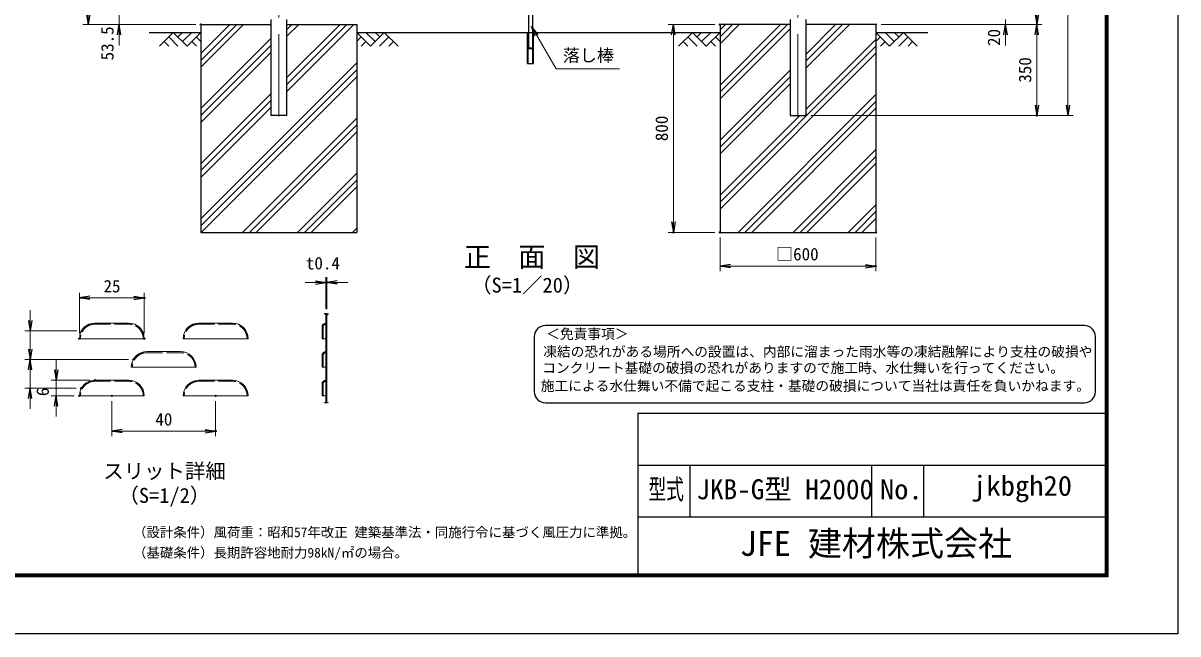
# Model space of a CAD drawing. Units: millimetres, scale not verified, with parts at other scales. Extents: x -4200 to 4200, y -2970 to 2970.
# Drawn here: x -249 to 4200, y -2970 to -619 of the extents above; entities that cross this region are included whole.
import ezdxf
from ezdxf.enums import TextEntityAlignment as Align

# ---------------------------------------------------------------- set-up
doc = ezdxf.new("R2010")
doc.units = ezdxf.units.MM
doc.header["$LTSCALE"] = 10
doc.header["$PDMODE"] = 32
doc.header["$PDSIZE"] = 5
doc.linetypes.add('DASHED', pattern=[7.5, 6, -1.5])
doc.linetypes.add('USER1', pattern=[50.8, 31.75, -6.35, 6.35, -6.35])
for name, color, linetype, lineweight in [('0-0_D-STR1', 1, 'Continuous', 25), ('0-1_D-STR3', 3, 'Continuous', 13), ('0-2_D-BMK', 2, 'USER1', 13), ('0-3_D-STR-DIM', 7, 'Continuous', 13), ('0-6_D-DCR-HCH', 7, 'Continuous', 13), ('0-7_D-BGD', 7, 'Continuous', 25), ('0-8_D-STR4', 7, 'Continuous', 25), ('0-9_D-STR-TXT', 7, 'Continuous', 13), ('0-A_D-TTL-TXT', 7, 'Continuous', 25), ('0-B_D-STR2', 7, 'Continuous', 13), ('0-C_D-TTL', 2, 'Continuous', 25)]:
    doc.layers.add(name, color=color, linetype=linetype, lineweight=lineweight)
doc.layers.add('0-4_0', color=7, linetype='Continuous')
doc.layers.add('0-5_Defpoints', color=8, linetype='Continuous')
doc.styles.add('ＭＳ ゴシック', font='')
doc.styles.get('ＭＳ ゴシック').set_extended_font_data('MS Gothic')

# ---------------------------------------------------------------- blocks, each defined once
blk = doc.blocks.new('_Open')
at = {"layer": '0-4_0'}
blk.add_line((-10, 1.667), (0, 0), dxfattribs=at)
blk.add_lwpolyline([(-10, -1.667), (0, 0), (-10, 0)], dxfattribs=at)

msp = doc.modelspace()

# ---------------------------------------------------------------- linework, layer by layer
at = {"layer": '0-0_D-STR1'}
for p, q in [((705.83, -604.14), (705.83, -974.14)), ((766.33, -604.14), (766.33, -974.14)), ((2705.83, -604.14), (2705.83, -974.14)), ((2766.33, -604.14), (2766.33, -974.14)), ((766.33, -974.14), (705.83, -974.14)), ((2705.83, -974.14), (2766.33, -974.14))]:
    msp.add_line(p, q, dxfattribs=at)
at = {"layer": '0-1_D-STR3', "lineweight": 25}
for p, q in [((1697.68, -527.13), (1697.68, -713.93)), ((1713.68, -527.13), (1713.68, -713.93)), ((1697.68, -713.93), (1699.68, -715.93)), ((1697.68, -713.93), (1713.68, -713.93)), ((1699.68, -715.93), (1711.68, -715.93))]:
    msp.add_line(p, q, dxfattribs=at)
at = {"layer": '0-1_D-STR3', "linetype": 'DASHED'}
for p, q in [((27.83, -1777.36), (157.83, -1777.36)), ((427.83, -1777.36), (557.83, -1777.36)), ((906.55, -1788.24), (906.55, -1833.36)), ((227.83, -1887.36), (357.83, -1887.36)), ((906.55, -1898.24), (906.55, -1943.36)), ((27.83, -1997.36), (157.83, -1997.36)), ((427.83, -1997.36), (557.83, -1997.36)), ((906.55, -2008.24), (906.55, -2053.36))]:
    msp.add_line(p, q, dxfattribs=at)
at = {"layer": '0-1_D-STR3', "lineweight": 25}
msp.add_lwpolyline([(1699.68, -715.93), (1711.68, -715.93), (1713.68, -713.93)], dxfattribs=at)
at = {"layer": '0-1_D-STR3', "linetype": 'DASHED'}
for centre, radius, start, end in [((27.83, -1833.36), 56, 90, 180), ((157.83, -1833.36), 56, 0, 90), ((427.83, -1833.36), 56, 90, 180), ((557.83, -1833.36), 56, 0, 90), ((917.55, -1788.24), 11, 90, 180), ((227.83, -1943.36), 56, 90, 180), ((357.83, -1943.36), 56, 0, 90), ((917.55, -1898.24), 11, 90, 180), ((27.83, -2053.36), 56, 90, 180), ((157.83, -2053.36), 56, 0, 90), ((427.83, -2053.36), 56, 90, 180), ((557.83, -2053.36), 56, 0, 90), ((917.55, -2008.24), 11, 90, 180)]:
    msp.add_arc(centre, radius, start, end, dxfattribs=at)
at = {"layer": '0-2_D-BMK'}
for p, q in [((736.08, 1371.1), (736.08, -984.72)), ((2736.08, 1371.1), (2736.08, -984.72))]:
    msp.add_line(p, q, dxfattribs=at)
at = {"layer": '0-3_D-STR-DIM'}
for p, q in [((3776.08, -934.14), (3776.08, 1307.86)), ((121.39, -624.14), (121.39, -570.63)), ((3536.08, -624.14), (3536.08, -604.14)), ((416.08, -624.14), (-18.61, -624.14)), ((416.08, -624.14), (101.39, -624.14)), ((121.39, -664.14), (121.39, -704.14)), ((2416.08, -624.14), (2236.08, -624.14)), ((2256.08, -664.14), (2256.08, -1384.14)), ((3056.08, -624.14), (3556.08, -624.14)), ((3056.08, -624.14), (3676.08, -624.14)), ((3056.08, -624.14), (3676.08, -624.14)), ((3536.08, -664.14), (3536.08, -704.14)), ((3656.08, -664.14), (3656.08, -934.14)), ((2786.33, -974.14), (3796.08, -974.14)), ((2786.33, -974.14), (3676.08, -974.14)), ((2416.08, -1424.14), (2236.08, -1424.14)), ((2436.08, -1444.14), (2436.08, -1574.14)), ((3036.08, -1444.14), (3036.08, -1574.14)), ((2476.08, -1554.14), (2996.08, -1554.14)), ((917.55, -1718.66), (917.55, -1596.75)), ((921.55, -1719.88), (921.55, -1596.75)), ((877.55, -1616.75), (837.55, -1616.75)), ((917.55, -1616.75), (921.55, -1616.75)), ((961.55, -1616.75), (1001.55, -1616.75)), ((-32.17, -1813.36), (-32.17, -1656.42)), ((7.83, -1676.42), (177.83, -1676.42)), ((217.83, -1813.36), (217.83, -1656.42)), ((-221.86, -1763.36), (-221.86, -1723.36)), ((-42.1, -1803.36), (-241.86, -1803.36)), ((-221.86, -1803.36), (-221.86, -1913.36)), ((-221.86, -1873.36), (-221.86, -1833.36)), ((156.72, -1913.36), (-241.86, -1913.36)), ((156.72, -1913.36), (-241.86, -1913.36)), ((-221.86, -1913.36), (-221.86, -2023.36)), ((-221.86, -1953.36), (-221.86, -1993.36)), ((-121.46, -1953.36), (-121.46, -1913.36)), ((7.83, -1993.36), (-141.46, -1993.36)), ((-121.46, -2053.36), (-121.46, -1993.36)), ((-44.94, -2023.36), (-241.86, -2023.36)), ((-221.86, -2063.36), (-221.86, -2103.36)), ((-52.17, -2053.36), (-141.46, -2053.36)), ((92.83, -2073.36), (92.83, -2209.2)), ((492.83, -2073.36), (492.83, -2209.2)), ((-121.46, -2093.36), (-121.46, -2133.36)), ((132.83, -2189.2), (452.83, -2189.2))]:
    msp.add_line(p, q, dxfattribs=at)
for points in [[(909.84, -1738), (913.47, -1736.99), (916.77, -1738.8), (922.29, -1737.77), (920.21, -1739.07), (925.18, -1736.99), (927.12, -1737.77)], [(909.84, -2080.42), (913.47, -2079.42), (916.77, -2081.23), (922.29, -2080.2), (920.21, -2081.5), (925.18, -2079.42), (927.12, -2080.2)]]:
    msp.add_lwpolyline(points, dxfattribs=at)
at = {"layer": '0-5_Defpoints'}
for p in [(436.08, -624.14), (436.08, -624.14), (2436.08, -624.14), (3036.08, -624.14), (2766.33, -974.14), (3656.08, -974.14), (2256.08, -1424.14), (2436.08, -1424.14), (2436.08, -1424.14), (3036.08, -1424.14), (3036.08, -1554.14), (921.55, -1616.75), (217.83, -1676.42), (917.55, -1738.66), (921.55, -1739.88), (-22.1, -1803.36), (-32.17, -1833.36), (217.83, -1833.36), (-221.86, -1913.36), (176.72, -1913.36), (-121.46, -1993.36), (27.83, -1993.36), (-221.86, -2023.36), (-24.94, -2023.36), (-32.17, -2053.36), (92.83, -2053.36), (492.83, -2053.36), (492.83, -2189.2)]:
    msp.add_point(p, dxfattribs=at)
at = {"layer": '0-6_D-DCR-HCH'}
for p, q in [((329.66, -654.14), (276.44, -707.35)), ((329.66, -654.14), (382.87, -707.35)), ((347.39, -671.88), (365.13, -654.14)), ((365.13, -689.61), (400.61, -654.14)), ((382.87, -707.35), (436.08, -654.14)), ((436.08, -788.76), (600.7, -624.14)), ((436.08, -762.24), (574.18, -624.14)), ((436.08, -735.72), (547.66, -624.14)), ((766.33, -670.64), (812.83, -624.14)), ((766.33, -882.77), (1024.96, -624.14)), ((766.33, -644.12), (786.31, -624.14)), ((766.33, -856.25), (998.44, -624.14)), ((766.33, -829.74), (971.93, -624.14)), ((1089.29, -707.35), (1036.08, -654.14)), ((1107.03, -689.61), (1071.56, -654.14)), ((1142.5, -654.14), (1089.29, -707.35)), ((1124.86, -671.97), (1107.03, -654.14)), ((1142.5, -654.14), (1195.72, -707.35)), ((2329.66, -654.14), (2276.44, -707.35)), ((2329.66, -654.14), (2382.87, -707.35)), ((2347.39, -671.88), (2365.13, -654.14)), ((2365.13, -689.61), (2400.61, -654.14)), ((2382.87, -707.35), (2436.08, -654.14)), ((2436.08, -697.94), (2509.88, -624.14)), ((2436.08, -671.43), (2483.37, -624.14)), ((2436.08, -883.56), (2695.5, -624.14)), ((2436.08, -644.91), (2456.85, -624.14)), ((2436.08, -857.04), (2668.98, -624.14)), ((2436.08, -910.08), (2705.83, -640.33)), ((2766.33, -791.96), (2934.15, -624.14)), ((2766.33, -765.44), (2907.63, -624.14)), ((2766.33, -738.92), (2881.12, -624.14)), ((3089.29, -707.35), (3036.08, -654.14)), ((3107.03, -689.61), (3071.56, -654.14)), ((3142.5, -654.14), (3089.29, -707.35)), ((3124.86, -671.97), (3107.03, -654.14)), ((3142.5, -654.14), (3195.72, -707.35)), ((294.18, -689.61), (312, -707.35)), ((311.92, -671.88), (347.56, -707.35)), ((400.61, -689.61), (418.42, -707.35)), ((418.34, -671.88), (436.08, -689.53)), ((436.08, -947.85), (705.83, -678.1)), ((436.08, -974.37), (705.83, -704.62)), ((1053.82, -671.88), (1036.08, -689.53)), ((1071.56, -689.61), (1053.74, -707.35)), ((1160.24, -671.88), (1124.6, -707.35)), ((1177.98, -689.61), (1160.16, -707.35)), ((2294.18, -689.61), (2312, -707.35)), ((2311.92, -671.88), (2347.56, -707.35)), ((2400.61, -689.61), (2418.42, -707.35)), ((2418.34, -671.88), (2436.08, -689.53)), ((2436.08, -1307.82), (3036.08, -707.82)), ((2766.33, -951.06), (3036.08, -681.31)), ((3053.82, -671.88), (3036.08, -689.53)), ((3071.56, -689.61), (3053.74, -707.35)), ((3160.24, -671.88), (3124.6, -707.35)), ((3177.98, -689.61), (3160.16, -707.35)), ((436.08, -1000.89), (705.83, -731.14)), ((2436.08, -1334.34), (3036.08, -734.34)), ((436.08, -1372.12), (1036.08, -772.12)), ((436.08, -1398.63), (1036.08, -798.63)), ((2436.08, -1069.17), (2705.83, -799.42)), ((437.09, -1424.14), (1036.08, -825.15)), ((2436.08, -1095.69), (2705.83, -825.94)), ((2436.08, -1122.21), (2705.83, -852.46)), ((436.08, -1159.99), (705.83, -890.24)), ((436.08, -1186.5), (705.83, -916.75)), ((2505.38, -1424.14), (3036.08, -893.44)), ((2531.9, -1424.14), (3036.08, -919.96)), ((436.08, -1213.02), (705.83, -943.27)), ((2436.08, -1281.31), (2743.25, -974.14)), ((2558.41, -1424.14), (3036.08, -946.47)), ((596.19, -1424.14), (1036.08, -984.25)), ((622.71, -1424.14), (1036.08, -1010.77)), ((649.22, -1424.14), (1036.08, -1037.28)), ((2717.51, -1424.14), (3036.08, -1105.57)), ((2744.03, -1424.14), (3036.08, -1132.09)), ((808.32, -1424.14), (1036.08, -1196.38)), ((2770.54, -1424.14), (3036.08, -1158.6)), ((834.84, -1424.14), (1036.08, -1222.9)), ((861.36, -1424.14), (1036.08, -1249.42)), ((2929.64, -1424.14), (3036.08, -1317.7)), ((2956.16, -1424.14), (3036.08, -1344.22)), ((2982.68, -1424.14), (3036.08, -1370.74)), ((1020.46, -1424.14), (1036.08, -1408.51))]:
    msp.add_line(p, q, dxfattribs=at)
at = {"layer": '0-7_D-BGD'}
for p, q in [((236.08, -654.14), (436.08, -654.14)), ((1036.08, -654.14), (2436.08, -654.14)), ((1694.58, -774.14), (1694.58, -654.14)), ((1696.18, -774.14), (1696.18, -654.14)), ((1715.18, -774.14), (1715.18, -654.14)), ((1716.78, -774.14), (1716.78, -654.14)), ((3036.08, -654.14), (3236.08, -654.14)), ((1694.58, -774.14), (1716.78, -774.14)), ((1694.58, -774.14), (1716.78, -774.14))]:
    msp.add_line(p, q, dxfattribs=at)
at = {"layer": '0-8_D-STR4'}
for p, q in [((436.08, -624.14), (436.08, -1424.14)), ((436.08, -624.14), (705.83, -624.14)), ((766.33, -624.14), (1036.08, -624.14)), ((1036.08, -624.14), (1036.08, -1424.14)), ((2436.08, -624.14), (2436.08, -1424.14)), ((2705.83, -624.14), (2436.08, -624.14)), ((3036.08, -624.14), (2766.33, -624.14)), ((3036.08, -624.14), (3036.08, -1424.14)), ((436.08, -1424.14), (1036.08, -1424.14)), ((2436.08, -1424.14), (3036.08, -1424.14))]:
    msp.add_line(p, q, dxfattribs=at)
at = {"layer": '0-9_D-STR-TXT'}
msp.add_lwpolyline([(2048.86, -795.13), (1804.53, -795.13), (1710.87, -632.89)], dxfattribs=at)
at = {"layer": '0-A_D-TTL-TXT', "color": 2}
for p, q in [((3840, -1782.98), (1762.95, -1782.98)), ((1720.49, -1825.44), (1720.49, -2037.77)), ((3882.46, -2037.77), (3882.46, -1825.44)), ((1762.95, -2080.24), (3840, -2080.24))]:
    msp.add_line(p, q, dxfattribs=at)
for centre, start, end in [((1762.95, -1825.44), 90, 180), ((3840, -1825.44), 0, 90), ((1762.95, -2037.77), 180, 270), ((3840, -2037.77), 270, 0)]:
    msp.add_arc(centre, 42.47, start, end, dxfattribs=at)
at = {"layer": '0-B_D-STR2'}
for p, q in [((27.83, -1773.36), (157.83, -1773.36)), ((427.83, -1773.36), (557.83, -1773.36)), ((917.55, -1738.37), (917.55, -2080.8)), ((921.55, -1738.37), (921.55, -2080.8)), ((902.55, -1788.24), (902.55, -1833.36)), ((-32.17, -1833.36), (217.83, -1833.36)), ((367.83, -1833.36), (617.83, -1833.36)), ((917.55, -1833.36), (902.55, -1833.36)), ((227.83, -1883.36), (357.83, -1883.36)), ((902.55, -1898.24), (902.55, -1943.36)), ((167.83, -1943.36), (417.83, -1943.36)), ((917.55, -1943.36), (902.55, -1943.36)), ((27.83, -1993.36), (157.83, -1993.36)), ((427.83, -1993.36), (557.83, -1993.36)), ((902.55, -2008.24), (902.55, -2053.36)), ((-32.17, -2053.36), (217.83, -2053.36)), ((367.83, -2053.36), (617.83, -2053.36)), ((917.55, -2053.36), (902.55, -2053.36))]:
    msp.add_line(p, q, dxfattribs=at)
for centre, radius, start, end in [((27.83, -1833.36), 60, 90, 180), ((157.83, -1833.36), 60, 0, 90), ((427.83, -1833.36), 60, 90, 180), ((557.83, -1833.36), 60, 0, 90), ((917.55, -1788.24), 15, 90, 180), ((227.83, -1943.36), 60, 90, 180), ((357.83, -1943.36), 60, 0, 90), ((917.55, -1898.24), 15, 90, 180), ((27.83, -2053.36), 60, 90, 180), ((157.83, -2053.36), 60, 0, 90), ((427.83, -2053.36), 60, 90, 180), ((557.83, -2053.36), 60, 0, 90), ((917.55, -2008.24), 15, 90, 180)]:
    msp.add_arc(centre, radius, start, end, dxfattribs=at)
at = {"layer": '0-C_D-TTL'}
for p, q in [((2119.82, -2119.85), (2119.82, -2739.85)), ((2119.82, -2119.85), (3919.82, -2119.85)), ((2119.82, -2319.85), (3919.82, -2319.85)), ((2319.82, -2319.85), (2319.82, -2519.85)), ((3019.82, -2319.85), (3019.82, -2519.85)), ((3219.82, -2319.85), (3219.82, -2519.85)), ((2119.82, -2519.85), (3919.82, -2519.85))]:
    msp.add_line(p, q, dxfattribs=at)
for points in [[(-4200.18, 2970.15), (4199.82, 2970.15), (4199.82, -2969.85), (-4200.18, -2969.85)], [(-3930.18, 2750.15), (3929.82, 2750.15), (3929.82, -2749.85), (-3930.18, -2749.85)], [(-3927.68, 2747.65), (3927.32, 2747.65), (3927.32, -2747.35), (-3927.68, -2747.35)], [(-3925.18, 2745.15), (3924.82, 2745.15), (3924.82, -2744.85), (-3925.18, -2744.85)], [(-3922.68, 2742.65), (3922.32, 2742.65), (3922.32, -2742.35), (-3922.68, -2742.35)], [(-3920.18, 2740.15), (3919.82, 2740.15), (3919.82, -2739.85), (-3920.18, -2739.85)]]:
    msp.add_lwpolyline(points, close=True, dxfattribs=at)

# ---------------------------------------------------------------- block references
at = {"layer": '0-3_D-STR-DIM', "xscale": 4, "yscale": 4}
for p, rotation in [((1.39, -624.14), 270), ((3656.08, -624.14), 270), ((121.39, -624.14), 90), ((2256.08, -624.14), 90), ((3536.08, -624.14), 90), ((3656.08, -624.14), 90), ((3656.08, -974.14), 270), ((3776.08, -974.14), 270), ((2256.08, -1424.14), 270), ((2436.08, -1554.14), 180), ((921.55, -1616.75), 180), ((-32.17, -1676.42), 180), ((-221.86, -1803.36), 270), ((-221.86, -1913.36), 270), ((-221.86, -1913.36), 90), ((-121.46, -1993.36), 270), ((-221.86, -2023.36), 90), ((-121.46, -2053.36), 90), ((92.83, -2189.2), 180)]:
    msp.add_blockref('_Open', p, dxfattribs=dict(at, rotation=rotation))
for p in [(3036.08, -1554.14), (917.55, -1616.75), (217.83, -1676.42), (492.83, -2189.2)]:
    msp.add_blockref('_Open', p, dxfattribs=at)
at = {"layer": '0-9_D-STR-TXT', "xscale": 4, "yscale": 4, "rotation": 120}
msp.add_blockref('_Open', (1709.87, -631.16), dxfattribs=at)

# ---------------------------------------------------------------- texts
at = {"layer": '0-3_D-STR-DIM', "style": 'ＭＳ ゴシック'}
for s, p in [('53.5', (114.03, -761.93)), ('20', (3529.33, -706.46)), ('350', (3649.33, -848.01)), ('800', (2249.33, -1073.01)), ('6', (-135.25, -2054.59))]:
    msp.add_text(s, height=48.09, rotation=90, dxfattribs=at).set_placement(p, align=Align.BOTTOM_LEFT)
for s, p in [('□600', (2651.93, -1546.38)), ('t0.4', (840.61, -1581.23)), ('25', (60.73, -1669.67)), ('40', (260.58, -2182.45))]:
    msp.add_text(s, height=48.09, dxfattribs=at).set_placement(p, align=Align.BOTTOM_LEFT)
at = {"layer": '0-9_D-STR-TXT', "style": 'ＭＳ ゴシック'}
msp.add_text('落し棒', height=48.09, dxfattribs=at).set_placement((1830.32, -781.4), align=Align.BOTTOM_LEFT)
at = {"layer": '0-A_D-TTL-TXT', "style": 'ＭＳ ゴシック'}
for s, height, p in [('正\u3000面\u3000図', 76.98, (1448.8, -1580.18)), ('（S=1／20）', 57.7, (1476.89, -1673.38)), ('＜免責事項＞ \u3000\u3000', 38.78, (1766.1, -1845.98)), ('凍結の恐れがある場所への設置は、内部に溜まった雨水等の凍結融解により支柱の破損や', 38.78, (1754.61, -1914.35)), ('コンクリート基礎の破損の恐れがありますので施工時、水仕舞いを行ってください。', 38.78, (1751.12, -1976.71)), ('施工による水仕舞い不備で起こる支柱・基礎の破損について当社は責任を負いかねます。 ', 38.78, (1745.19, -2045.92)), ('スリット詳細', 57.7, (59.86, -2389.17)), ('（S=1/2）', 57.7, (118.33, -2482.96)), ('JKB-G型 H2000', 76.98, (2344.75, -2474.65)), ('（設計条件）風荷重：昭和57年改正 建築基準法・同施行令に基づく風圧力に準拠。', 37.9, (174.46, -2608.82)), ('JFE 建材株式会社', 96.19, (2512.2, -2698.35)), ('（基礎条件）長期許容地耐力98kN/㎡の場合。', 37.9, (174.46, -2687.56))]:
    msp.add_text(s, height=height, dxfattribs=at).set_placement(p, align=Align.BOTTOM_LEFT)
for s, width, p in [('jkbgh20', 1.05, (3407.15, -2461.32)), ('型式', 0.65, (2160.09, -2474.65)), ('No.', 1.05, (3051.82, -2474.65))]:
    msp.add_text(s, height=76.98, dxfattribs=dict(at, width=width)).set_placement(p, align=Align.BOTTOM_LEFT)

doc.saveas('drawing.dxf')
